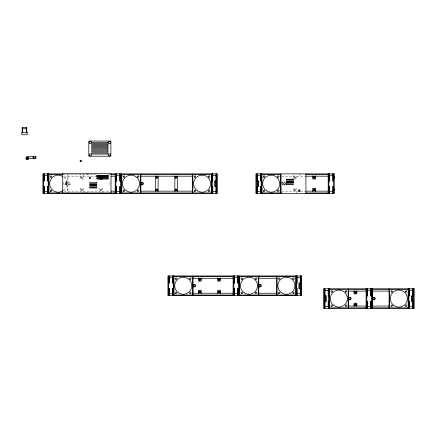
<?xml version="1.0" encoding="UTF-8"?>
<svg xmlns="http://www.w3.org/2000/svg" width="436" height="436" viewBox="0 0 436 436"><rect width="100%" height="100%" fill="white"/><g stroke="black" fill="none" stroke-linecap="round" stroke-linejoin="round"><path stroke-width="0.33" stroke-dasharray="2.18 1.64" d="M63.482 174.411L67.449 174.411L67.449 182.352M96.302 174.411L67.983 174.411L67.983 181.986M108.439 174.411L109.79 174.411M299.085 174.945L301.222 174.945M67.983 176.193L95.626 176.193M281.678 176.193L305.276 176.193M293.472 179.043L296.322 179.043L296.322 175.168M67.983 182.428L69.231 182.428A1.248 1.248 0 0 1 70.474 183.676A1.248 1.248 0 0 1 69.231 184.919L67.983 184.919M281.002 182.428L282.25 182.428A1.248 1.248 0 0 1 282.877 182.597M281.542 182.608L282.076 182.608L282.076 184.744L281.542 184.744M67.449 189.197L67.983 189.197M67.983 191.153L109.79 191.153M281.678 191.153L297.864 191.153M300.557 191.153L305.276 191.153M86.159 192.243L88.295 192.243M296.322 193.47L296.322 188.303L293.472 188.303L293.472 192.178M293.472 175.168L293.472 178.4M109.937 182.45L109.937 184.586M102.536 193.47L102.536 188.303L99.686 188.303L99.686 192.178M88.295 174.258L88.295 174.792L86.159 174.792L86.159 174.258M83.298 174.525L83.298 179.043L80.453 179.043L80.453 174.525M83.298 193.47L83.298 188.303L80.453 188.303L80.453 192.178M67.983 184.532L67.983 193.47M67.449 184.995L67.449 192.276M63.809 182.45L63.809 184.586M285.182 185.344A1.782 1.782 0 0 1 283.82 185.289M282.893 184.292A1.782 1.782 0 0 1 282.855 183.191M283.95 182.003A1.782 1.782 0 0 1 285.313 182.057M64.899 184.619A1.782 1.782 0 0 1 64.632 184.134M65.433 181.965A1.782 1.782 0 0 1 67.291 182.035M282.877 184.755A1.248 1.248 0 0 1 282.25 184.919M282.844 184.363A0.91 0.91 0 0 1 281.738 184.423M281.858 182.853A0.91 0.91 0 0 1 282.942 183.082M66.577 185.316A8.551 8.551 0 0 1 63.558 190.325M63.803 177.229A8.551 8.551 0 0 1 66.517 181.763M81.663 177.343C82.17 178.449 82.459 176.427 81.663 177.343M294.687 177.343C295.194 178.449 295.483 176.427 294.687 177.343M81.679 189.753C81.952 190.935 82.644 189.011 81.679 189.753M100.918 189.753C101.19 190.935 101.877 189.011 100.918 189.753M294.703 189.753C294.976 190.935 295.663 189.011 294.703 189.753M294.474 190.581A0.888 0.888 0 0 0 295.875 189.938A0.888 0.888 0 0 0 294.611 189.044A0.888 0.888 0 0 0 294.474 190.581M294.54 178.161A0.888 0.888 0 0 0 295.875 177.387A0.888 0.888 0 0 0 294.54 176.618A0.888 0.888 0 0 0 294.54 178.161M68.725 184.412A0.888 0.888 0 0 0 70.12 183.741A0.888 0.888 0 0 0 68.844 182.869A0.888 0.888 0 0 0 68.725 184.412M100.689 190.581A0.888 0.888 0 0 0 102.089 189.938A0.888 0.888 0 0 0 100.825 189.044A0.888 0.888 0 0 0 100.689 190.581M81.45 190.581A0.888 0.888 0 0 0 82.851 189.938A0.888 0.888 0 0 0 81.592 189.044A0.888 0.888 0 0 0 81.45 190.581M81.336 178.019A0.888 0.888 0 0 0 82.824 177.615A0.888 0.888 0 0 0 81.734 176.525A0.888 0.888 0 0 0 81.336 178.019M64.806 191.306A0.714 0.714 0 0 0 65.999 190.979A0.714 0.714 0 0 0 65.122 190.112A0.714 0.714 0 0 0 64.806 191.306M64.817 177.06A0.714 0.714 0 0 0 65.999 176.727A0.714 0.714 0 0 0 65.117 175.866A0.714 0.714 0 0 0 64.817 177.06"/><path stroke-width="0.65" d="M101.316 177.67L101.163 177.087L101.081 177.665M22.71 128.745L26.236 128.745M28.58 156.693L36.03 156.704L35.899 158.121A1.613 1.613 0 0 1 33.141 158.121L33.011 156.704M28.58 158.655L33.283 158.655M63.253 173.877L42.87 173.877L42.87 193.47L217.417 193.47L217.417 173.877L111.136 173.877M48.925 174.411L62.817 174.411M111.136 174.411L115.18 174.411M140.828 174.411L192.303 174.411M211.362 174.411L192.837 174.411L192.837 192.935L211.362 192.935M261.949 174.411L280.468 174.411L280.468 192.935L261.949 192.935M305.952 174.411L328.204 174.411M44.292 175.659L47.502 175.659M116.608 175.659L119.813 175.659M212.79 175.659L215.994 175.659M257.316 175.659L260.521 175.659M329.627 175.659L332.837 175.659M96.302 176.193L108.439 176.193M111.136 176.193L115.18 176.193M140.828 176.193L192.303 176.193M305.952 176.193L328.204 176.193M43.584 181L44.292 181L44.292 173.877M48.211 181L47.502 181L47.502 173.877M115.894 181L116.608 181L116.608 173.877M120.527 181L119.813 181L119.813 173.877M212.076 181L212.79 181L212.79 173.877M216.708 181L214.567 181L214.567 186.346L216.708 186.346M256.602 181L258.739 181L258.739 186.346L256.602 186.346M261.235 181L260.521 181L260.521 173.877M328.918 181L329.627 181L329.627 173.877M333.545 181L332.837 181L332.837 173.877M140.828 182.428L142.076 182.428A1.248 1.248 0 0 1 143.324 183.676A1.248 1.248 0 0 1 142.076 184.919L140.828 184.919M286.348 183.85L293.472 183.85L293.472 184.564L286.348 184.564L286.348 183.85A1.782 1.782 0 0 1 286.283 184.161M43.584 186.346L44.292 186.346L44.292 193.47M48.211 186.346L47.502 186.346L47.502 193.47M115.894 186.346L116.608 186.346L116.608 193.47M120.527 186.346L119.813 186.346L119.813 193.47M212.076 186.346L212.79 186.346L212.79 193.47M261.235 186.346L260.521 186.346L260.521 193.47M328.918 186.346L329.627 186.346L329.627 193.47M333.545 186.346L332.837 186.346L332.837 193.47M48.211 189.197L48.925 189.197M115.18 189.197L115.894 189.197M120.527 189.197L121.775 189.197M140.294 189.197L140.828 189.197M211.362 189.197L212.076 189.197M261.235 189.197L261.949 189.197M280.468 189.197L281.542 189.197M328.204 189.197L328.918 189.197M333.545 189.197L334.259 189.197M48.391 190.979L48.925 190.979M192.303 190.979L192.837 190.979M261.415 190.979L261.949 190.979M111.136 191.153L115.18 191.153M140.828 191.153L192.303 191.153M298.535 191.153L299.886 191.153M305.952 191.153L328.204 191.153M44.292 191.687L47.502 191.687M116.608 191.687L119.813 191.687M212.79 191.687L215.994 191.687M257.316 191.687L260.521 191.687M329.627 191.687L332.837 191.687M48.211 192.756L48.925 192.756M115.18 192.756L115.894 192.756M120.527 192.756L121.775 192.756M140.294 192.756L140.828 192.756M192.303 192.756L192.837 192.756M211.362 192.756L212.076 192.756M261.235 192.756L261.949 192.756M280.468 192.756L281.002 192.756M328.204 192.756L328.918 192.756M333.545 192.756L334.259 192.756M48.925 192.935L67.449 192.935M67.983 192.935L115.18 192.935M140.828 192.935L192.303 192.935M281.002 192.935L281.542 192.935M305.952 192.935L328.204 192.935M173.98 276.479L192.505 276.479L192.505 295.003L173.98 295.003M193.039 276.479L233.113 276.479M258.761 276.479L276.577 276.479M295.63 276.479L277.111 276.479L277.111 295.003L295.63 295.003M169.353 277.727L172.558 277.727M234.541 277.727L237.745 277.727M297.058 277.727L300.262 277.727M193.039 278.261L233.113 278.261M258.761 278.261L276.577 278.261M168.639 283.068L169.353 283.068L169.353 275.944M173.272 283.068L172.558 283.068L172.558 275.944M233.827 283.068L234.541 283.068L234.541 275.944M238.459 283.068L237.745 283.068L237.745 275.944M296.344 283.068L297.058 283.068L297.058 275.944M300.976 283.068L298.84 283.068L298.84 288.414L300.976 288.414M193.039 284.495L194.287 284.495A1.248 1.248 0 0 1 195.535 285.743A1.248 1.248 0 0 1 194.287 286.986L193.039 286.986M258.761 284.495L260.009 284.495A1.248 1.248 0 0 1 261.257 285.743A1.248 1.248 0 0 1 260.009 286.986L258.761 286.986M168.639 288.414L169.353 288.414L169.353 295.537M173.272 288.414L172.558 288.414L172.558 295.537M233.827 288.414L234.541 288.414L234.541 295.537M238.459 288.414L237.745 288.414L237.745 295.537M296.344 288.414L297.058 288.414L297.058 295.537M329.594 289.319L348.119 289.319L348.119 307.843L329.594 307.843M348.653 289.319L366.109 289.319M372.698 289.319L389.086 289.319M408.145 289.319L389.62 289.319L389.62 307.843L408.145 307.843M324.967 290.561L328.172 290.561M367.537 290.561L370.742 290.561M409.568 290.561L412.778 290.561M348.653 291.101L366.109 291.101M372.698 291.101L389.086 291.101M173.272 291.264L173.98 291.264M192.505 291.264L193.039 291.264M233.113 291.264L233.827 291.264M238.459 291.264L239.707 291.264M258.226 291.264L258.761 291.264M295.63 291.264L296.344 291.264M173.446 293.047L173.98 293.047M276.577 293.047L277.111 293.047M193.039 293.221L233.113 293.221M258.761 293.221L276.577 293.221M169.353 293.755L172.558 293.755M234.541 293.755L237.745 293.755M297.058 293.755L300.262 293.755M173.272 294.823L173.98 294.823M192.505 294.823L193.039 294.823M233.113 294.823L233.827 294.823M238.459 294.823L239.707 294.823M258.226 294.823L258.761 294.823M276.577 294.823L277.111 294.823M295.63 294.823L296.344 294.823M193.039 295.003L233.113 295.003M258.761 295.003L276.577 295.003M324.253 295.908L326.39 295.908L326.39 301.249L324.253 301.249M328.886 295.908L328.172 295.908L328.172 288.785M366.823 295.908L367.537 295.908L367.537 288.785M371.456 295.908L370.742 295.908L370.742 288.785M408.859 295.908L409.568 295.908L409.568 288.785M413.486 295.908L411.35 295.908L411.35 301.249L413.486 301.249M348.653 297.33L349.901 297.33A1.248 1.248 0 0 1 351.149 298.578A1.248 1.248 0 0 1 349.901 299.826L348.653 299.826M372.698 297.33L373.946 297.33A1.248 1.248 0 0 1 375.194 298.578A1.248 1.248 0 0 1 373.946 299.826L372.698 299.826M328.886 301.249L328.172 301.249L328.172 308.377M366.823 301.249L367.537 301.249L367.537 308.377M371.456 301.249L370.742 301.249L370.742 308.377M408.859 301.249L409.568 301.249L409.568 308.377M328.886 304.099L329.594 304.099M348.119 304.099L348.653 304.099M366.109 304.099L366.823 304.099M371.456 304.099L372.698 304.099M408.145 304.099L408.859 304.099M329.06 305.881L329.594 305.881M389.086 305.881L389.62 305.881M348.653 306.061L366.109 306.061M372.698 306.061L389.086 306.061M324.967 306.595L328.172 306.595M367.537 306.595L370.742 306.595M409.568 306.595L412.778 306.595M328.886 307.663L329.594 307.663M348.119 307.663L348.653 307.663M366.109 307.663L366.823 307.663M371.456 307.663L372.698 307.663M389.086 307.663L389.62 307.663M408.145 307.663L408.859 307.663M348.653 307.843L366.109 307.843M372.698 307.843L389.086 307.843M33.49 156.704L33.518 157.025A1.008 1.008 0 0 0 34.52 158.115A1.008 1.008 0 0 0 35.523 157.025L35.523 156.704M413.486 288.785L413.486 308.377M412.952 288.785L412.952 295.908M412.952 301.249L412.952 308.377M412.778 288.785L412.778 308.377M412.064 295.908L412.064 301.249M409.393 288.785L409.393 295.908M409.393 301.249L409.393 308.377M408.859 288.785L408.859 308.377M408.679 288.785L408.679 308.377M408.145 288.785L408.145 308.377M389.086 288.785L389.086 308.377M372.698 288.785L372.698 308.377M372.164 288.785L372.164 308.377M371.456 288.785L371.456 308.377M370.916 288.785L370.916 295.908M370.916 301.249L370.916 308.377M367.357 288.785L367.357 295.908M367.357 301.249L367.357 308.377M366.823 288.785L366.823 308.377M366.109 288.785L366.109 308.377M356.85 290.719L356.85 293.946L353.999 293.946L353.999 290.719M356.85 306.437L356.85 303.211L353.999 303.211L353.999 306.437M348.653 288.785L348.653 308.377M334.526 176.585L334.526 178.291M334.526 189.055L334.526 190.761M333.545 173.877L333.545 193.47M333.011 173.877L333.011 181M333.011 186.346L333.011 193.47M329.594 288.785L329.594 308.377M329.453 173.877L329.453 181M329.453 186.346L329.453 193.47M329.06 288.785L329.06 308.377M328.918 173.877L328.918 193.47M328.886 288.785L328.886 308.377M328.352 288.785L328.352 295.908M328.352 301.249L328.352 308.377M328.204 173.877L328.204 193.47M325.676 295.908L325.676 301.249M324.967 288.785L324.967 308.377M324.787 288.785L324.787 295.908M324.787 301.249L324.787 308.377M324.253 288.785L324.253 308.377M315.56 175.817L315.56 179.043L312.71 179.043L312.71 175.817M315.56 191.535L315.56 188.303L312.71 188.303L312.71 191.535M305.941 173.877L305.941 193.47M300.976 275.944L300.976 295.537M300.442 275.944L300.442 283.068M300.442 288.414L300.442 295.537M300.262 275.944L300.262 295.537M299.548 283.068L299.548 288.414M296.878 275.944L296.878 283.068M296.878 288.414L296.878 295.537M296.344 275.944L296.344 295.537M296.169 275.944L296.169 295.537M295.63 275.944L295.63 295.537M281.002 173.877L281.002 193.47M276.577 275.944L276.577 295.537M261.949 173.877L261.949 193.47M261.415 173.877L261.415 193.47M261.235 173.877L261.235 193.47M260.701 173.877L260.701 181M260.701 186.346L260.701 193.47M258.761 275.944L258.761 295.537M258.03 181L258.03 186.346M257.316 173.877L257.316 193.47M257.136 173.877L257.136 181M257.136 186.346L257.136 193.47M256.602 173.877L256.602 193.47M239.173 275.944L239.173 295.537M238.459 275.944L238.459 295.537M237.925 275.944L237.925 283.068M237.925 288.414L237.925 295.537M234.361 275.944L234.361 283.068M234.361 288.414L234.361 295.537M233.827 275.944L233.827 295.537M233.113 275.944L233.113 295.537M220.469 277.885L220.469 281.111L217.619 281.111L217.619 277.885M220.469 293.602L220.469 290.371L217.619 290.371L217.619 293.602M216.708 173.877L216.708 193.47M216.174 173.877L216.174 181M216.174 186.346L216.174 193.47M215.994 173.877L215.994 193.47M215.28 181L215.28 186.346M212.61 173.877L212.61 181M212.61 186.346L212.61 193.47M212.076 173.877L212.076 193.47M211.896 173.877L211.896 193.47M211.362 173.877L211.362 193.47M201.23 277.885L201.23 281.111L198.385 281.111L198.385 277.885M201.23 293.602L201.23 290.371L198.385 290.371L198.385 293.602M193.039 275.944L193.039 295.537M192.303 173.877L192.303 193.47M177.343 175.904L177.343 191.442M174.852 175.904L174.852 191.442M173.98 275.944L173.98 295.537M173.446 275.944L173.446 295.537M173.272 275.944L173.272 295.537M172.738 275.944L172.738 283.068M172.738 288.414L172.738 295.537M169.173 275.944L169.173 283.068M169.173 288.414L169.173 295.537M168.639 275.944L168.639 295.537M158.11 175.904L158.11 191.442M155.614 175.904L155.614 191.442M140.828 173.877L140.828 193.47M121.524 176.585L121.524 178.297M121.524 189.055L121.524 190.761M121.241 173.877L121.241 193.47M120.527 173.877L120.527 193.47M119.993 173.877L119.993 181M119.993 186.346L119.993 193.47M116.428 173.877L116.428 181M116.428 186.346L116.428 193.47M115.894 173.877L115.894 193.47M115.18 173.877L115.18 193.47M102.536 175.817L102.536 179.043L99.686 179.043L99.686 175.817M67.983 192.756L67.983 193.47M48.925 173.877L48.925 193.47M48.391 173.877L48.391 193.47M48.211 173.877L48.211 193.47M47.677 173.877L47.677 181M47.677 186.346L47.677 193.47M44.118 173.877L44.118 181M44.118 186.346L44.118 193.47M43.584 173.877L43.584 193.47M26.77 132.806L26.77 127.623L22.176 127.623L22.176 132.806M26.236 127.623L26.236 132.789M22.71 127.623L22.71 132.789M101.828 176.76A0.888 0.888 0 0 1 102.062 177.615M101.648 178.161A0.888 0.888 0 0 1 100.754 178.161M100.34 177.615A0.888 0.888 0 0 1 100.569 176.76M66.632 182.346A8.551 8.551 0 0 1 66.67 184.728M63.084 190.685A8.551 8.551 0 0 1 51.862 189.426A8.551 8.551 0 0 1 51.677 178.133A8.551 8.551 0 0 1 62.849 176.509M156.47 177.343C156.976 178.449 157.265 176.427 156.47 177.343M175.708 177.343C176.215 178.449 176.504 176.427 175.708 177.343M199.595 279.411C200.102 280.517 200.391 278.495 199.595 279.411M218.834 279.411C219.341 280.517 219.63 278.495 218.834 279.411M313.92 177.343C314.427 178.449 314.716 176.427 313.92 177.343M355.215 292.251C355.716 293.352 356.01 291.33 355.215 292.251M80.437 160.791C80.916 162.138 81.461 159.799 80.437 160.791M156.486 189.753C156.764 190.935 157.451 189.011 156.486 189.753M175.724 189.753C175.997 190.935 176.684 189.011 175.724 189.753M199.612 291.82C199.89 293.003 200.576 291.079 199.612 291.82M218.85 291.82C219.123 293.003 219.809 291.079 218.85 291.82M313.936 189.753C314.214 190.935 314.901 189.011 313.936 189.753M355.226 304.66C355.503 305.843 356.19 303.919 355.226 304.66M27.141 132.609L21.8 132.609L21.8 134.751L27.141 134.751L27.141 132.609M110.88 141.068L88.791 141.068L88.791 156.202L110.88 156.202L110.88 141.068M108.03 142.31L91.642 142.31L91.642 143.379L108.03 143.379L108.03 142.31M108.03 144.447L91.642 144.447L91.642 145.52L108.03 145.52L108.03 144.447M108.03 146.589L91.642 146.589L91.642 147.657L108.03 147.657L108.03 146.589M108.03 148.725L91.642 148.725L91.642 149.793L108.03 149.793L108.03 148.725M108.03 150.861L91.642 150.861L91.642 151.93L108.03 151.93L108.03 150.861M108.03 152.998L91.642 152.998L91.642 154.066L108.03 154.066L108.03 152.998M111.006 173.724L62.74 173.724L62.74 193.317L111.006 193.317L111.006 173.724M334.259 173.877L255.888 173.877L255.888 193.47L334.259 193.47L334.259 173.877M140.294 174.411L121.775 174.411L121.775 192.935L140.294 192.935L140.294 174.411M108.155 175.327L96.759 175.327L96.759 176.035L108.155 176.035L108.155 175.327M108.155 176.929L96.759 176.929L96.759 177.463L108.155 177.463L108.155 176.929M108.155 178.351L96.759 178.351L96.759 179.065L108.155 179.065L108.155 178.351M293.472 179.223L286.348 179.223L286.348 179.932L293.472 179.932L293.472 179.223M293.472 181L286.348 181L286.348 181.54L293.472 181.54L293.472 181M293.472 182.248L286.348 182.248L286.348 182.782L293.472 182.782L293.472 182.248M96.759 182.63L89.631 182.63L89.631 183.338L96.759 183.338L96.759 182.63M96.759 184.406L89.631 184.406L89.631 184.946L96.759 184.946L96.759 184.406M96.759 185.654L89.631 185.654L89.631 186.188L96.759 186.188L96.759 185.654M96.759 187.257L89.631 187.257L89.631 187.971L96.759 187.971L96.759 187.257M301.69 275.944L167.925 275.944L167.925 295.537L301.69 295.537L301.69 275.944M258.226 276.479L239.707 276.479L239.707 295.003L258.226 295.003L258.226 276.479M414.2 288.785L323.539 288.785L323.539 308.377L414.2 308.377L414.2 288.785M26.907 158.644L26.787 158.508A0.687 0.687 0 0 1 27.255 157.451A0.687 0.687 0 0 1 28.018 158.323A0.687 0.687 0 0 1 26.907 158.644M284.005 184.39A0.91 0.91 0 0 0 285.466 183.801A0.91 0.91 0 0 0 284.228 182.831A0.91 0.91 0 0 0 284.005 184.39M298.845 190.946A0.714 0.714 0 0 0 300.039 190.625A0.714 0.714 0 0 0 299.167 189.753A0.714 0.714 0 0 0 298.845 190.946M349.4 299.314A0.888 0.888 0 0 0 350.789 298.644A0.888 0.888 0 0 0 349.514 297.777A0.888 0.888 0 0 0 349.4 299.314M354.997 305.489A0.888 0.888 0 0 0 356.397 304.84A0.888 0.888 0 0 0 355.138 303.952A0.888 0.888 0 0 0 354.997 305.489M355.068 293.063A0.888 0.888 0 0 0 356.403 292.294A0.888 0.888 0 0 0 355.068 291.521A0.888 0.888 0 0 0 355.068 293.063M334.194 305.745A8.551 8.551 0 0 0 347.394 299.036A8.551 8.551 0 0 0 334.984 290.959A8.551 8.551 0 0 0 334.194 305.745M331.262 306.236A0.714 0.714 0 0 0 332.434 305.849A0.714 0.714 0 0 0 331.513 305.026A0.714 0.714 0 0 0 331.262 306.236M345.481 306.208A0.714 0.714 0 0 0 346.669 305.887A0.714 0.714 0 0 0 345.797 305.015A0.714 0.714 0 0 0 345.481 306.208M345.486 291.967A0.714 0.714 0 0 0 346.675 291.63A0.714 0.714 0 0 0 345.792 290.768A0.714 0.714 0 0 0 345.486 291.967M331.295 292.016A0.714 0.714 0 0 0 332.439 291.553A0.714 0.714 0 0 0 331.464 290.796A0.714 0.714 0 0 0 331.295 292.016M373.434 299.33A0.91 0.91 0 0 0 374.851 298.649A0.91 0.91 0 0 0 373.554 297.761A0.91 0.91 0 0 0 373.434 299.33M394.22 305.745A8.551 8.551 0 0 0 407.42 299.036A8.551 8.551 0 0 0 395.011 290.959A8.551 8.551 0 0 0 394.22 305.745M391.283 306.236A0.714 0.714 0 0 0 392.455 305.849A0.714 0.714 0 0 0 391.533 305.026A0.714 0.714 0 0 0 391.283 306.236M405.502 306.208A0.714 0.714 0 0 0 406.695 305.887A0.714 0.714 0 0 0 405.818 305.015A0.714 0.714 0 0 0 405.502 306.208M405.513 291.967A0.714 0.714 0 0 0 406.695 291.63A0.714 0.714 0 0 0 405.812 290.768A0.714 0.714 0 0 0 405.513 291.967M391.321 292.016A0.714 0.714 0 0 0 392.465 291.553A0.714 0.714 0 0 0 391.49 290.796A0.714 0.714 0 0 0 391.321 292.016M65.738 184.232A0.91 0.91 0 0 0 67.199 183.649A0.91 0.91 0 0 0 65.961 182.673A0.91 0.91 0 0 0 65.738 184.232M89.582 178.4A0.714 0.714 0 0 0 90.699 177.883A0.714 0.714 0 0 0 89.691 177.174A0.714 0.714 0 0 0 89.582 178.4M26.536 159.347A1.472 1.472 0 0 0 28.825 158.235A1.472 1.472 0 0 0 26.716 156.807A1.472 1.472 0 0 0 26.536 159.347M26.754 159.02A1.079 1.079 0 0 0 28.433 158.208A1.079 1.079 0 0 0 26.885 157.162A1.079 1.079 0 0 0 26.754 159.02M259.496 286.49A0.91 0.91 0 0 0 260.913 285.809A0.91 0.91 0 0 0 259.616 284.921A0.91 0.91 0 0 0 259.496 286.49M244.302 292.905A8.551 8.551 0 0 0 257.502 286.196A8.551 8.551 0 0 0 245.092 278.119A8.551 8.551 0 0 0 244.302 292.905M241.37 293.395A0.714 0.714 0 0 0 242.541 293.008A0.714 0.714 0 0 0 241.62 292.191A0.714 0.714 0 0 0 241.37 293.395M255.589 293.373A0.714 0.714 0 0 0 256.782 293.047A0.714 0.714 0 0 0 255.905 292.18A0.714 0.714 0 0 0 255.589 293.373M255.594 279.127A0.714 0.714 0 0 0 256.782 278.789A0.714 0.714 0 0 0 255.899 277.934A0.714 0.714 0 0 0 255.594 279.127M241.408 279.182A0.714 0.714 0 0 0 242.547 278.713A0.714 0.714 0 0 0 241.571 277.955A0.714 0.714 0 0 0 241.408 279.182M281.705 292.905A8.551 8.551 0 0 0 294.91 286.196A8.551 8.551 0 0 0 282.495 278.119A8.551 8.551 0 0 0 281.705 292.905M278.773 293.395A0.714 0.714 0 0 0 279.945 293.008A0.714 0.714 0 0 0 279.024 292.191A0.714 0.714 0 0 0 278.773 293.395M292.992 293.373A0.714 0.714 0 0 0 294.186 293.047A0.714 0.714 0 0 0 293.308 292.18A0.714 0.714 0 0 0 292.992 293.373M292.997 279.127A0.714 0.714 0 0 0 294.186 278.789A0.714 0.714 0 0 0 293.303 277.934A0.714 0.714 0 0 0 292.997 279.127M278.811 279.182A0.714 0.714 0 0 0 279.95 278.713A0.714 0.714 0 0 0 278.975 277.955A0.714 0.714 0 0 0 278.811 279.182M193.775 286.49A0.91 0.91 0 0 0 195.192 285.809A0.91 0.91 0 0 0 193.895 284.921A0.91 0.91 0 0 0 193.775 286.49M218.621 292.649A0.888 0.888 0 0 0 220.022 292A0.888 0.888 0 0 0 218.758 291.112A0.888 0.888 0 0 0 218.621 292.649M218.687 280.228A0.888 0.888 0 0 0 220.022 279.454A0.888 0.888 0 0 0 218.687 278.68A0.888 0.888 0 0 0 218.687 280.228M199.383 292.649A0.888 0.888 0 0 0 200.783 292A0.888 0.888 0 0 0 199.525 291.112A0.888 0.888 0 0 0 199.383 292.649M199.454 280.228A0.888 0.888 0 0 0 200.789 279.454A0.888 0.888 0 0 0 199.454 278.68A0.888 0.888 0 0 0 199.454 280.228M178.58 292.905A8.551 8.551 0 0 0 191.78 286.196A8.551 8.551 0 0 0 179.37 278.119A8.551 8.551 0 0 0 178.58 292.905M175.643 293.395A0.714 0.714 0 0 0 176.814 293.008A0.714 0.714 0 0 0 175.893 292.191A0.714 0.714 0 0 0 175.643 293.395M189.867 293.373A0.714 0.714 0 0 0 191.055 293.047A0.714 0.714 0 0 0 190.183 292.18A0.714 0.714 0 0 0 189.867 293.373M189.873 279.127A0.714 0.714 0 0 0 191.061 278.789A0.714 0.714 0 0 0 190.172 277.934A0.714 0.714 0 0 0 189.873 279.127M175.681 279.182A0.714 0.714 0 0 0 176.825 278.713A0.714 0.714 0 0 0 175.85 277.955A0.714 0.714 0 0 0 175.681 279.182M108.869 155.734A1.068 1.068 0 0 0 110.597 155.074A1.068 1.068 0 0 0 109.164 153.908A1.068 1.068 0 0 0 108.869 155.734M108.847 143.248A1.068 1.068 0 0 0 110.591 142.637A1.068 1.068 0 0 0 109.191 141.428A1.068 1.068 0 0 0 108.847 143.248M89.554 143.199A1.068 1.068 0 0 0 91.342 142.708A1.068 1.068 0 0 0 90.023 141.406A1.068 1.068 0 0 0 89.554 143.199M89.598 155.701A1.068 1.068 0 0 0 91.353 155.123A1.068 1.068 0 0 0 89.969 153.892A1.068 1.068 0 0 0 89.598 155.701M313.707 190.581A0.888 0.888 0 0 0 315.108 189.938A0.888 0.888 0 0 0 313.849 189.044A0.888 0.888 0 0 0 313.707 190.581M313.593 178.019A0.888 0.888 0 0 0 315.081 177.615A0.888 0.888 0 0 0 313.991 176.525A0.888 0.888 0 0 0 313.593 178.019M266.543 190.837A8.551 8.551 0 0 0 279.743 184.134A8.551 8.551 0 0 0 267.333 176.051A8.551 8.551 0 0 0 266.543 190.837M263.611 191.333A0.714 0.714 0 0 0 264.783 190.941A0.714 0.714 0 0 0 263.862 190.123A0.714 0.714 0 0 0 263.611 191.333M277.83 191.306A0.714 0.714 0 0 0 279.024 190.979A0.714 0.714 0 0 0 278.146 190.112A0.714 0.714 0 0 0 277.83 191.306M277.836 177.06A0.714 0.714 0 0 0 279.024 176.727A0.714 0.714 0 0 0 278.141 175.866A0.714 0.714 0 0 0 277.836 177.06M263.649 177.114A0.714 0.714 0 0 0 264.788 176.645A0.714 0.714 0 0 0 263.813 175.888A0.714 0.714 0 0 0 263.649 177.114M80.426 161.489A0.714 0.714 0 0 0 81.494 160.873A0.714 0.714 0 0 0 80.426 160.257A0.714 0.714 0 0 0 80.426 161.489M141.575 184.412A0.888 0.888 0 0 0 142.964 183.741A0.888 0.888 0 0 0 141.689 182.869A0.888 0.888 0 0 0 141.575 184.412M175.495 190.581A0.888 0.888 0 0 0 176.896 189.938A0.888 0.888 0 0 0 175.632 189.044A0.888 0.888 0 0 0 175.495 190.581M175.561 178.161A0.888 0.888 0 0 0 176.896 177.387A0.888 0.888 0 0 0 175.561 176.618A0.888 0.888 0 0 0 175.561 178.161M156.257 190.581A0.888 0.888 0 0 0 157.658 189.938A0.888 0.888 0 0 0 156.399 189.044A0.888 0.888 0 0 0 156.257 190.581M156.328 178.161A0.888 0.888 0 0 0 157.663 177.387A0.888 0.888 0 0 0 156.328 176.618A0.888 0.888 0 0 0 156.328 178.161M126.369 190.837A8.551 8.551 0 0 0 139.569 184.134A8.551 8.551 0 0 0 127.159 176.051A8.551 8.551 0 0 0 126.369 190.837M123.437 191.333A0.714 0.714 0 0 0 124.609 190.941A0.714 0.714 0 0 0 123.688 190.123A0.714 0.714 0 0 0 123.437 191.333M137.656 191.306A0.714 0.714 0 0 0 138.85 190.979A0.714 0.714 0 0 0 137.972 190.112A0.714 0.714 0 0 0 137.656 191.306M137.662 177.06A0.714 0.714 0 0 0 138.85 176.727A0.714 0.714 0 0 0 137.967 175.866A0.714 0.714 0 0 0 137.662 177.06M123.475 177.114A0.714 0.714 0 0 0 124.614 176.645A0.714 0.714 0 0 0 123.639 175.888A0.714 0.714 0 0 0 123.475 177.114M197.437 190.837A8.551 8.551 0 0 0 210.637 184.134A8.551 8.551 0 0 0 198.227 176.051A8.551 8.551 0 0 0 197.437 190.837M194.505 191.333A0.714 0.714 0 0 0 195.677 190.941A0.714 0.714 0 0 0 194.75 190.123A0.714 0.714 0 0 0 194.505 191.333M208.724 191.306A0.714 0.714 0 0 0 209.912 190.979A0.714 0.714 0 0 0 209.04 190.112A0.714 0.714 0 0 0 208.724 191.306M208.73 177.06A0.714 0.714 0 0 0 209.918 176.727A0.714 0.714 0 0 0 209.029 175.866A0.714 0.714 0 0 0 208.73 177.06M194.538 177.114A0.714 0.714 0 0 0 195.682 176.645A0.714 0.714 0 0 0 194.707 175.888A0.714 0.714 0 0 0 194.538 177.114M50.587 191.333A0.714 0.714 0 0 0 51.759 190.941A0.714 0.714 0 0 0 50.838 190.123A0.714 0.714 0 0 0 50.587 191.333M50.625 177.114A0.714 0.714 0 0 0 51.77 176.645A0.714 0.714 0 0 0 50.794 175.888A0.714 0.714 0 0 0 50.625 177.114"/></g></svg>
